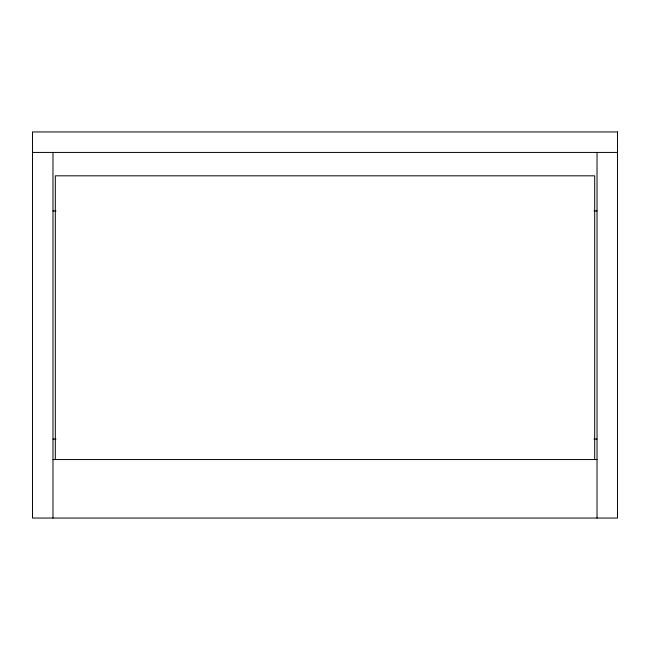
<?xml version="1.0" encoding="UTF-8"?>
<svg xmlns="http://www.w3.org/2000/svg" width="650" height="650" viewBox="0 0 650 650"><rect width="100%" height="100%" fill="white"/><g stroke="black" fill="none" stroke-linecap="round" stroke-linejoin="round"><path stroke-width="0.97" d="M32.5 152.425L617.5 152.425M52.975 210.925L56.022 210.925M593.978 210.925L597.025 210.925M52.975 439.075L56.022 439.075M593.978 439.075L597.025 439.075M52.975 459.55L597.025 459.55M597.025 152.425L597.025 518.05M594.685 459.55L594.685 175.825L55.315 175.825L55.315 459.55M52.975 152.425L52.975 518.05M617.5 131.95L32.5 131.95L32.5 518.05L617.5 518.05L617.5 131.95"/></g></svg>
